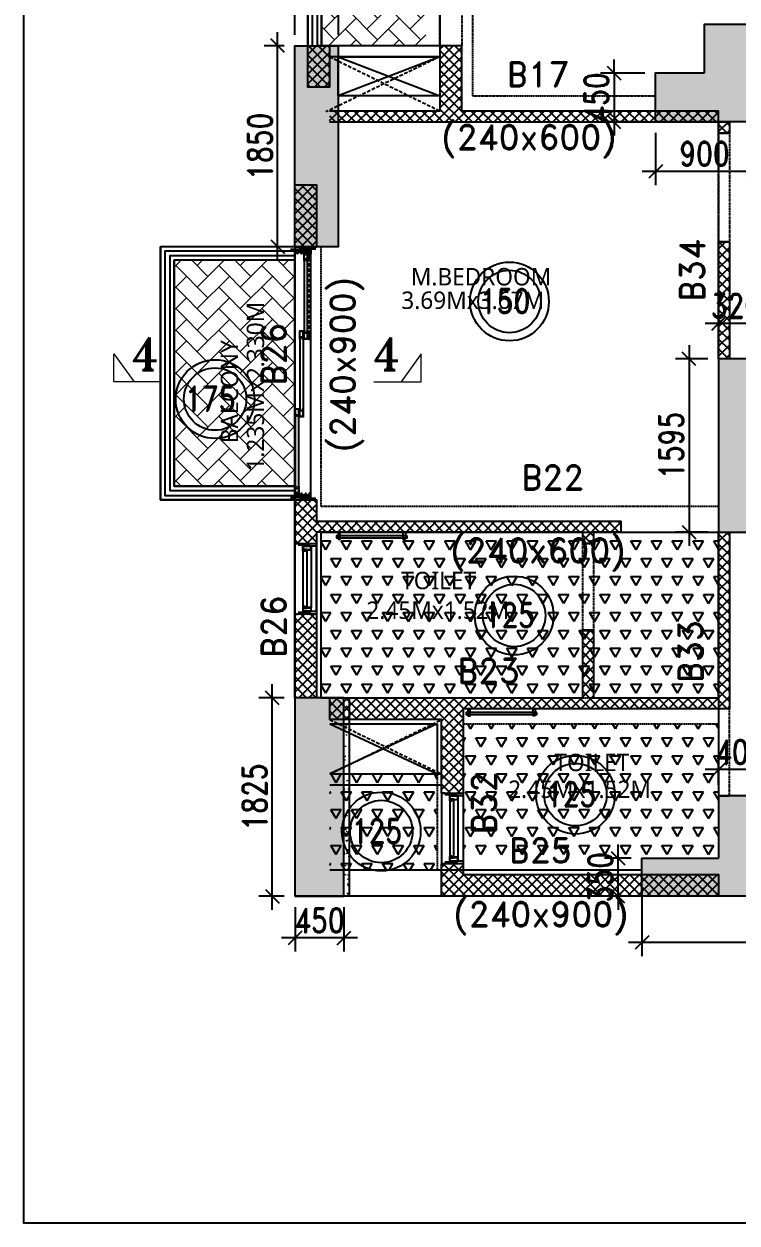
# Model space of a CAD drawing. Header units: millimetres. Extents: x 2061841 to 105821645, y -77612 to 48520811.
# Drawn here: x 105624232 to 105630797, y 48421234 to 48432268 of the extents above; entities that cross this region are included whole.
import ezdxf

# ---------------------------------------------------------------- set-up
doc = ezdxf.new("R2010")
doc.units = ezdxf.units.MM
doc.header["$LTSCALE"] = 10
doc.header["$MEASUREMENT"] = 0
doc.linetypes.add('$0$HIDDEN', pattern=[0.375, 0.25, -0.125])
doc.linetypes.add('HIDDEN2', pattern=[4.7625, 3.175, -1.5875])
for name, color, linetype in [('A-ANNO-LABL', 140, 'Continuous'), ('A-ELEV-HIDN', 54, 'HIDDEN2'), ('A-ELEV-LITE', 74, 'Continuous'), ('A-FLOR-HRAL', 200, 'Continuous'), ('A-GLAZ-FRAM', 74, 'Continuous'), ('A-WALL', 3, 'Continuous'), ('A-WALL-CILL', 140, 'Continuous'), ('A-WALL-FNSH', 8, 'Continuous'), ('A-WALL-PATT', 54, 'Continuous'), ('AP-SANR-FIXT', 74, 'Continuous'), ('AS-COLS', 2, 'Continuous'), ('S-BEAM', 4, 'Continuous'), ('S-BEAMNO.', 4, 'Continuous'), ('S-CUTOUT', 6, 'Continuous'), ('S-OPENING', 6, 'Continuous'), ('S-slab thk.', 2, 'Continuous'), ('S-Sunk', 8, 'Continuous'), ('xr_TDT02_Toilet_01_settingout$0$A-ELEV-FINE', 8, 'Continuous')]:
    doc.layers.add(name, color=color, linetype=linetype)
doc.layers.add('A-FIRE DOOR', color=1, linetype='Continuous', true_color=0xff0000)
for name, color, linetype, lineweight in [('S-Hatch Balcony', 8, 'Continuous', 5), ('S-STRCOL HATCH', 33, 'Continuous', 9), ('SEC-LINE', 1, 'Continuous', 15)]:
    doc.layers.add(name, color=color, linetype=linetype, lineweight=lineweight)
doc.styles.add('200', font='romand.shx', dxfattribs={"width": 0.8, "height": 225})
doc.styles.add('Lucida SU', font='l_10646.ttf')
doc.styles.add('RD', font='romand.shx', dxfattribs={"width": 0.9, "height": 225})
doc.styles.add('RT', font='romant.shx', dxfattribs={"height": 250})
doc.dimstyles.new('GR1', dxfattribs={"dimtxt": 225, "dimasz": 125, "dimexe": 125, "dimexo": 100, "dimgap": 50, "dimtad": 1, "dimdec": 0, "dimzin": 3, "dimdsep": 46, "dimtxsty": '200', "dimblk1": 'OBLIQUE', "dimblk2": 'OBLIQUE', "dimsah": 1, "dimcen": 0.0625, "dimdle": 125, "dimclrd": 3, "dimclre": 3, "dimclrt": 2, "dimadec": 0, "dimazin": 0, "dimtfac": 1, "dimtdec": 0, "dimtix": 1, "dimtmove": 0, "dimatfit": 3, "dimfxl": 1, "dimtolj": 1, "dimtzin": 0, "dimarcsym": 0})
pattern_1 = [(135, (101804621.886, 48122568.903), (-44.9012806, -44.9012806), []), (225, (101804621.886, 48122568.903), (44.9012806, -44.9012806), [])]
pattern_2 = [(60, (203071.95, 0), (-95.24999982, 164.97783931), [95.25, -95.25]), (120, (203071.95, 0), (-190.49999982, 1e-07), [95.25, -95.25]), (0, (203024.32, 82.49), (95.25, 164.9778392), [95.25, -95.25])]

# ---------------------------------------------------------------- blocks, each defined once
blk = doc.blocks.new('Alframe Door 3T+W')
for p, q in [((35, 146), (0, 146)), ((0, 146), (0, 0)), ((1, 2), (1, 144)), ((1, 144), (16, 144)), ((16, 144), (16, 2)), ((18, 129), (18, 144)), ((18, 144), (35, 144)), ((34, 129), (18, 129)), ((18, 90), (18, 119)), ((18, 119), (34, 119)), ((35, 144), (35, 146)), ((0, 0), (35, 0)), ((16, 2), (1, 2)), ((34, 90), (18, 90)), ((18, 51), (18, 80)), ((18, 80), (34, 80)), ((34, 51), (18, 51)), ((18, 17), (18, 41)), ((18, 41), (34, 41)), ((35, 17), (18, 17)), ((18, 2), (18, 11)), ((18, 11), (35, 11)), ((35, 2), (18, 2)), ((35, 0), (35, 2))]:
    blk.add_line(p, q)
for centre, start, end in [((23, 124), 336, 24), ((23, 85), 336, 24), ((23, 46), 336, 24), ((23, 14), 346.3245, 13.6755)]:
    blk.add_arc(centre, 12.3, start, end)
blk = doc.blocks.new('Alframe Win shutter wmesh')
for points in [[(7, -46), (7, 0), (4, 0), (4, -1), (6, -1), (6, -13), (-6, -13), (-6, -1), (-4, -1), (-4, 0), (-8, 0), (-8, -50), (-1, -50), (-1, -48), (-2, -48), (-2, -49), (-6, -49), (-6, -46)], [(6, -14), (-6, -14), (-6, -45), (6, -45)]]:
    blk.add_lwpolyline(points, close=True)
blk = doc.blocks.new('Al frame Door shutter 1')
blk.add_lwpolyline([(8, -60), (15, -60), (15, 15), (8, 15), (8, 13), (13, 13), (13, 0), (-14, 0), (-14, 13), (-8, 13), (-8, 15), (-15, 15), (-15, -60), (-8, -60), (-8, -58), (-14, -58), (-14, -45), (13, -45), (13, -58), (8, -58), (8, -60)])
blk.add_lwpolyline([(-14, -44), (13, -44), (13, -2), (-14, -2)], close=True)
blk = doc.blocks.new('Al frame Door shutter 2')
for p, q in [((-8, 75), (-15, 75)), ((-14, 60), (-14, 73)), ((-14, 73), (-8, 73)), ((14, 60), (-14, 60)), ((14, 58), (-14, 58)), ((-14, 58), (-14, 2)), ((-14, 2), (14, 2)), ((-8, 73), (-8, 75)), ((15, 75), (8, 75)), ((8, 75), (8, 73)), ((8, 73), (14, 73)), ((14, 73), (14, 60)), ((14, 2), (14, 58)), ((15, 34), (15, 75)), ((15, 34), (19, 34)), ((19, 33), (15, 33)), ((21, 37), (19, 34)), ((22, 36), (19, 33)), ((22, 36), (21, 37))]:
    blk.add_line(p, q)
blk.add_lwpolyline([(-15, 75), (-15, 0), (15, 0), (15, 33)])
blk = doc.blocks.new('*U693')
for p, q in [((50, 179), (2275, 179)), ((124, 173), (764, 173)), ((124, 143), (764, 143)), ((1480, 133), (839, 133)), ((50, 33), (2266, 33)), ((1480, 103), (839, 103)), ((2201, 94), (1555, 94)), ((2201, 64), (1555, 64))]:
    blk.add_line(p, q)
at = {"linetype": 'HIDDEN2'}
for p, q in [((1526, 55), (2230, 55)), ((2226, 40), (1530, 40))]:
    blk.add_line(p, q, dxfattribs=at)
at = {"color": 251}
for points in [[(25, 81), (0, 81), (25, 131), (0, 131), (25, 81), (25, 131)], [(2300, 81), (2325, 81), (2300, 131), (2325, 131), (2300, 81), (2300, 131)]]:
    blk.add_lwpolyline(points, dxfattribs=at)
at = {"layer": 'A-WALL-FNSH'}
for p, q in [((20, 131), (20, 220)), ((2305, 131), (2305, 220)), ((15, 81), (15, -15)), ((2310, 81), (2310, -15))]:
    blk.add_line(p, q, dxfattribs=at)
blk.add_blockref('Alframe Door 3T+W', (25, 33))
at = {"xscale": -1}
for name, p, rotation in [('Al frame Door shutter 1', (64, 158), 90), ('Al frame Door shutter 2', (839, 158), 90), ('Al frame Door shutter 2', (764, 118), 270), ('Al frame Door shutter 2', (1555, 118), 90), ('Al frame Door shutter 2', (1480, 79), 270), ('Al frame Door shutter 1', (2261, 79), 270), ('Alframe Win shutter wmesh', (2276, 47), 270)]:
    blk.add_blockref(name, p, dxfattribs=dict(at, rotation=rotation))
blk.add_blockref('Alframe Door 3T+W', (2300, 33), dxfattribs=at)
at = {"rotation": 90.00000000000001}
blk.add_blockref('Alframe Win shutter wmesh', (1480, 47), dxfattribs=at)
blk = doc.blocks.new('xr_TDT02_Toilet_01_settingout$0$i dont know')
at = {"layer": 'AP-SANR-FIXT', "ltscale": 0.2}
blk.add_lwpolyline([(19553, 3403), (20203, 3403), (20203, 3422), (19553, 3422)], close=True, dxfattribs=at)
at = {"layer": 'AP-SANR-FIXT', "ltscale": 0.2, "elevation": 0}
for points in [[(19568, 3434), (19588, 3434), (19588, 3368), (19568, 3368)], [(20188, 3434), (20168, 3434), (20168, 3368), (20188, 3368)]]:
    blk.add_lwpolyline(points, close=True, dxfattribs=at)
blk = doc.blocks.new('Win clip')
for points in [[(14, 1), (14, 9), (18, 9), (18, 8), (19, 8), (19, 9), (20, 9), (20, 10), (0, 10), (0, 0), (3, 0), (3, -1), (2, -1), (2, -2), (5, -2), (5, 0), (17, 0), (17, -1), (15, -1), (15, -2), (18, -2), (18, 1)], [(1, 9), (13, 9), (13, 1), (1, 1)]]:
    blk.add_lwpolyline(points, close=True)
at = {"layer": 'Defpoints'}
blk.add_line((28, 3), (22, 3), dxfattribs=at)
blk = doc.blocks.new('*U695')
at = {"color": 251}
for p, q in [((0, 88), (25, 88)), ((25, 88), (0, 38)), ((0, 88), (25, 38)), ((25, 38), (0, 38)), ((650, 88), (625, 88)), ((625, 88), (650, 38)), ((650, 88), (625, 38)), ((625, 38), (650, 38))]:
    blk.add_line(p, q, dxfattribs=at)
for p, q in [((60, 25), (590, 25)), ((70, 100), (590, 100)), ((70, 65), (590, 65))]:
    blk.add_line(p, q)
for points in [[(62, 70), (62, 67), (55, 67), (55, 85), (59, 85), (59, 84), (60, 84), (60, 88), (59, 88), (59, 87), (55, 87), (55, 99), (59, 99), (59, 97), (60, 97), (60, 100), (25, 100), (25, 25), (60, 25), (60, 65), (70, 65), (70, 70)], [(69, 69), (68, 69), (68, 70), (70, 70), (68, 70), (68, 69), (69, 69), (69, 67), (63, 67), (63, 69)], [(588, 70), (588, 67), (595, 67), (595, 85), (591, 85), (591, 84), (590, 84), (590, 88), (591, 88), (591, 87), (595, 87), (595, 99), (591, 99), (591, 97), (590, 97), (590, 100), (625, 100), (625, 25), (590, 25), (590, 65), (580, 65), (580, 70)], [(581, 69), (582, 69), (582, 70), (580, 70), (582, 70), (582, 69), (581, 69), (581, 67), (587, 67), (587, 69)]]:
    blk.add_lwpolyline(points)
for points in [[(59, 26), (26, 26), (26, 99), (54, 99), (54, 65), (59, 65)], [(65, 80), (65, 79), (63, 79), (65, 79), (65, 80), (62, 80)], [(585, 80), (585, 79), (587, 79), (585, 79), (585, 80), (588, 80)], [(591, 26), (624, 26), (624, 99), (596, 99), (596, 65), (591, 65)]]:
    blk.add_lwpolyline(points, close=True)
at = {"layer": 'A-WALL-CILL'}
blk.add_line((625, -25), (25, -25), dxfattribs=at)
blk.add_lwpolyline([(0, 145), (0, 175), (650, 175), (650, 145)], dxfattribs=at)
at = {"layer": 'A-WALL-FNSH'}
for p, q in [((15, 88), (15, 145)), ((635, 88), (635, 145)), ((25, -25), (25, 35)), ((625, -25), (625, 35))]:
    blk.add_line(p, q, dxfattribs=at)
at = {"rotation": 270}
blk.add_blockref('Win clip', (60, 100), dxfattribs=at)
at = {"xscale": -1, "rotation": 90}
blk.add_blockref('Win clip', (590, 100), dxfattribs=at)
blk = doc.blocks.new('*U700')
at = {"color": 251}
for p, q in [((0, 88), (25, 88)), ((25, 88), (0, 38)), ((0, 88), (25, 38)), ((25, 38), (0, 38)), ((650, 88), (625, 88)), ((625, 88), (650, 38)), ((650, 88), (625, 38)), ((625, 38), (650, 38))]:
    blk.add_line(p, q, dxfattribs=at)
for p, q in [((60, 25), (590, 25)), ((70, 100), (590, 100)), ((70, 65), (590, 65))]:
    blk.add_line(p, q)
for points in [[(62, 70), (62, 67), (55, 67), (55, 85), (59, 85), (59, 84), (60, 84), (60, 88), (59, 88), (59, 87), (55, 87), (55, 99), (59, 99), (59, 97), (60, 97), (60, 100), (25, 100), (25, 25), (60, 25), (60, 65), (70, 65), (70, 70)], [(69, 69), (68, 69), (68, 70), (70, 70), (68, 70), (68, 69), (69, 69), (69, 67), (63, 67), (63, 69)], [(588, 70), (588, 67), (595, 67), (595, 85), (591, 85), (591, 84), (590, 84), (590, 88), (591, 88), (591, 87), (595, 87), (595, 99), (591, 99), (591, 97), (590, 97), (590, 100), (625, 100), (625, 25), (590, 25), (590, 65), (580, 65), (580, 70)], [(581, 69), (582, 69), (582, 70), (580, 70), (582, 70), (582, 69), (581, 69), (581, 67), (587, 67), (587, 69)]]:
    blk.add_lwpolyline(points)
for points in [[(59, 26), (26, 26), (26, 99), (54, 99), (54, 65), (59, 65)], [(65, 80), (65, 79), (63, 79), (65, 79), (65, 80), (62, 80)], [(585, 80), (585, 79), (587, 79), (585, 79), (585, 80), (588, 80)], [(591, 26), (624, 26), (624, 99), (596, 99), (596, 65), (591, 65)]]:
    blk.add_lwpolyline(points, close=True)
at = {"layer": 'A-WALL-CILL'}
blk.add_line((625, -25), (25, -25), dxfattribs=at)
blk.add_lwpolyline([(0, 145), (0, 175), (650, 175), (650, 145)], dxfattribs=at)
at = {"layer": 'A-WALL-FNSH'}
for p, q in [((15, 88), (15, 145)), ((635, 88), (635, 145)), ((25, -25), (25, 35)), ((625, -25), (625, 35))]:
    blk.add_line(p, q, dxfattribs=at)
at = {"rotation": 270}
blk.add_blockref('Win clip', (60, 100), dxfattribs=at)
at = {"xscale": -1, "rotation": 90}
blk.add_blockref('Win clip', (590, 100), dxfattribs=at)
blk = doc.blocks.new('_Oblique')
at = {"color": 0, "linetype": 'ByBlock', "lineweight": -2}
blk.add_line((-0.5, -0.5), (0.5, 0.5), dxfattribs=at)
blk = doc.blocks.new('*D906')
at = {"layer": 'AS-COLS', "color": 3, "lineweight": -2, "transparency": 16777216}
for p, q in [((102863726, 48530182), (102863726, 48530572)), ((102864126, 48530182), (102864126, 48530572)), ((102863726, 48530447), (102863601, 48530447)), ((102864126, 48530447), (102863726, 48530447)), ((102864126, 48530447), (102864251, 48530447))]:
    blk.add_line(p, q, dxfattribs=at)
at = {"layer": 'Defpoints', "color": 0, "transparency": 16777216}
for p in [(102863726, 48530447), (102863726, 48530082), (102864126, 48530082)]:
    blk.add_point(p, dxfattribs=at)
at = {"layer": 'AS-COLS', "color": 3, "lineweight": -2, "transparency": 16777216, "xscale": 125, "yscale": 125, "zscale": 125}
blk.add_blockref('_Oblique', (102863726, 48530447), dxfattribs=at)
at = {"layer": 'AS-COLS', "color": 3, "lineweight": -2, "transparency": 16777216, "xscale": 125, "yscale": 125, "zscale": 125, "rotation": 180}
blk.add_blockref('_Oblique', (102864126, 48530447), dxfattribs=at)
at = {"layer": 'AS-COLS', "color": 2, "transparency": 16777216, "insert": (102863926, 48530609), "char_height": 225, "attachment_point": 5, "style": '200'}
blk.add_mtext('\\A1;400', dxfattribs=at)
blk = doc.blocks.new('*D919')
at = {"layer": 'AS-COLS', "color": 3, "lineweight": -2, "transparency": 16777216}
for p, q in [((102863727, 48522156), (102863727, 48521747)), ((102864177, 48522156), (102864177, 48521747)), ((102864302, 48521872), (102863602, 48521872))]:
    blk.add_line(p, q, dxfattribs=at)
at = {"layer": 'Defpoints', "color": 0, "transparency": 16777216}
for p in [(102863727, 48522256), (102864177, 48522256), (102863727, 48521872)]:
    blk.add_point(p, dxfattribs=at)
at = {"layer": 'AS-COLS', "color": 3, "lineweight": -2, "transparency": 16777216, "xscale": 125, "yscale": 125, "zscale": 125, "rotation": 180}
blk.add_blockref('_Oblique', (102863727, 48521872), dxfattribs=at)
at = {"layer": 'AS-COLS', "color": 3, "lineweight": -2, "transparency": 16777216, "xscale": 125, "yscale": 125, "zscale": 125}
blk.add_blockref('_Oblique', (102864177, 48521872), dxfattribs=at)
at = {"layer": 'AS-COLS', "color": 2, "transparency": 16777216, "insert": (102863952, 48522034), "char_height": 225, "attachment_point": 5, "style": '200'}
blk.add_mtext('\\A1;450', dxfattribs=at)
blk = doc.blocks.new('*D920')
at = {"layer": 'AS-COLS', "color": 3, "lineweight": -2, "transparency": 16777216}
for p, q in [((102863518, 48522131), (102863518, 48524206)), ((102863627, 48524081), (102863393, 48524081)), ((102863627, 48522256), (102863393, 48522256))]:
    blk.add_line(p, q, dxfattribs=at)
at = {"layer": 'Defpoints', "color": 0, "transparency": 16777216}
for p in [(102863518, 48524081), (102863727, 48524081), (102863727, 48522256)]:
    blk.add_point(p, dxfattribs=at)
at = {"layer": 'AS-COLS', "color": 3, "lineweight": -2, "transparency": 16777216, "xscale": 125, "yscale": 125, "zscale": 125}
for p, rotation in [((102863518, 48524081), 90), ((102863518, 48522256), 270)]:
    blk.add_blockref('_Oblique', p, dxfattribs=dict(at, rotation=rotation))
at = {"layer": 'AS-COLS', "color": 2, "transparency": 16777216, "insert": (102863356, 48523169), "char_height": 225, "attachment_point": 5, "rotation": 90, "style": '200'}
blk.add_mtext('\\A1;1825', dxfattribs=at)
blk = doc.blocks.new('*D921')
at = {"layer": 'AS-COLS', "color": 3, "lineweight": -2, "transparency": 16777216}
for p, q in [((102867355, 48527326), (102867355, 48525481)), ((102867527, 48527201), (102867230, 48527201)), ((102867527, 48525606), (102867230, 48525606))]:
    blk.add_line(p, q, dxfattribs=at)
at = {"layer": 'Defpoints', "color": 0, "transparency": 16777216}
for p in [(102867627, 48527201), (102867355, 48525606), (102867627, 48525606)]:
    blk.add_point(p, dxfattribs=at)
at = {"layer": 'AS-COLS', "color": 3, "lineweight": -2, "transparency": 16777216, "xscale": 125, "yscale": 125, "zscale": 125}
for p, rotation in [((102867355, 48527201), 90), ((102867355, 48525606), 270)]:
    blk.add_blockref('_Oblique', p, dxfattribs=dict(at, rotation=rotation))
at = {"layer": 'AS-COLS', "color": 2, "transparency": 16777216, "insert": (102867192, 48526404), "char_height": 225, "attachment_point": 5, "rotation": 90, "style": '200'}
blk.add_mtext('\\A1;1595', dxfattribs=at)
blk = doc.blocks.new('*D922')
at = {"layer": 'AS-COLS', "color": 3, "lineweight": -2, "transparency": 16777216}
for p, q in [((102867627, 48527301), (102867627, 48527651)), ((102867947, 48527301), (102867947, 48527651)), ((102867627, 48527526), (102867502, 48527526)), ((102867947, 48527526), (102867627, 48527526)), ((102867947, 48527526), (102868072, 48527526))]:
    blk.add_line(p, q, dxfattribs=at)
at = {"layer": 'Defpoints', "color": 0, "transparency": 16777216}
for p in [(102867627, 48527526), (102867627, 48527201), (102867947, 48527201)]:
    blk.add_point(p, dxfattribs=at)
at = {"layer": 'AS-COLS', "color": 3, "lineweight": -2, "transparency": 16777216, "xscale": 125, "yscale": 125, "zscale": 125}
blk.add_blockref('_Oblique', (102867627, 48527526), dxfattribs=at)
at = {"layer": 'AS-COLS', "color": 3, "lineweight": -2, "transparency": 16777216, "xscale": 125, "yscale": 125, "zscale": 125, "rotation": 180}
blk.add_blockref('_Oblique', (102867947, 48527526), dxfattribs=at)
at = {"layer": 'AS-COLS', "color": 2, "transparency": 16777216, "insert": (102867787, 48527688), "char_height": 225, "attachment_point": 5, "style": '200'}
blk.add_mtext('\\A1;320', dxfattribs=at)
blk = doc.blocks.new('*D924')
at = {"layer": 'AS-COLS', "color": 3, "lineweight": -2, "transparency": 16777216}
for p, q in [((102867497, 48530381), (102867497, 48530715)), ((102867947, 48530381), (102867947, 48530715)), ((102867497, 48530590), (102867372, 48530590)), ((102867497, 48530590), (102867947, 48530590)), ((102867947, 48530590), (102868072, 48530590))]:
    blk.add_line(p, q, dxfattribs=at)
at = {"layer": 'Defpoints', "color": 0, "transparency": 16777216}
for p in [(102867947, 48530590), (102867497, 48530281), (102867947, 48530281)]:
    blk.add_point(p, dxfattribs=at)
at = {"layer": 'AS-COLS', "color": 3, "lineweight": -2, "transparency": 16777216, "xscale": 125, "yscale": 125, "zscale": 125}
blk.add_blockref('_Oblique', (102867497, 48530590), dxfattribs=at)
at = {"layer": 'AS-COLS', "color": 3, "lineweight": -2, "transparency": 16777216, "xscale": 125, "yscale": 125, "zscale": 125, "rotation": 180}
blk.add_blockref('_Oblique', (102867947, 48530590), dxfattribs=at)
at = {"layer": 'AS-COLS', "color": 2, "transparency": 16777216, "insert": (102867722, 48530752), "char_height": 225, "attachment_point": 5, "style": '200'}
blk.add_mtext('\\A1;450', dxfattribs=at)
blk = doc.blocks.new('*D925')
at = {"layer": 'AS-COLS', "color": 3, "lineweight": -2, "transparency": 16777216}
for p, q in [((102866664, 48529831), (102866664, 48529956)), ((102866947, 48529831), (102866539, 48529831)), ((102866664, 48529831), (102866664, 48529381)), ((102866947, 48529381), (102866539, 48529381)), ((102866664, 48529381), (102866664, 48529256))]:
    blk.add_line(p, q, dxfattribs=at)
at = {"layer": 'Defpoints', "color": 0, "transparency": 16777216}
for p in [(102867047, 48529831), (102866664, 48529381), (102867047, 48529381)]:
    blk.add_point(p, dxfattribs=at)
at = {"layer": 'AS-COLS', "color": 3, "lineweight": -2, "transparency": 16777216, "xscale": 125, "yscale": 125, "zscale": 125}
for p, rotation in [((102866664, 48529831), 270), ((102866664, 48529381), 90)]:
    blk.add_blockref('_Oblique', p, dxfattribs=dict(at, rotation=rotation))
at = {"layer": 'AS-COLS', "color": 2, "transparency": 16777216, "insert": (102866502, 48529606), "char_height": 225, "attachment_point": 5, "rotation": 90, "style": '200'}
blk.add_mtext('\\A1;450', dxfattribs=at)
blk = doc.blocks.new('*D926')
at = {"layer": 'AS-COLS', "color": 3, "lineweight": -2, "transparency": 16777216}
for p, q in [((102867047, 48529281), (102867047, 48528800)), ((102867947, 48529281), (102867947, 48528800)), ((102868072, 48528925), (102866922, 48528925))]:
    blk.add_line(p, q, dxfattribs=at)
at = {"layer": 'Defpoints', "color": 0, "transparency": 16777216}
for p in [(102867047, 48529381), (102867947, 48529381), (102867047, 48528925)]:
    blk.add_point(p, dxfattribs=at)
at = {"layer": 'AS-COLS', "color": 3, "lineweight": -2, "transparency": 16777216, "xscale": 125, "yscale": 125, "zscale": 125, "rotation": 180}
blk.add_blockref('_Oblique', (102867047, 48528925), dxfattribs=at)
at = {"layer": 'AS-COLS', "color": 3, "lineweight": -2, "transparency": 16777216, "xscale": 125, "yscale": 125, "zscale": 125}
blk.add_blockref('_Oblique', (102867947, 48528925), dxfattribs=at)
at = {"layer": 'AS-COLS', "color": 2, "transparency": 16777216, "insert": (102867497, 48529088), "char_height": 225, "attachment_point": 5, "style": '200'}
blk.add_mtext('\\A1;900', dxfattribs=at)
blk = doc.blocks.new('*D927')
at = {"layer": 'AS-COLS', "color": 3, "lineweight": -2, "transparency": 16777216}
for p, q in [((102863567, 48528107), (102863567, 48530207)), ((102863626, 48530082), (102863442, 48530082)), ((102863626, 48528232), (102863442, 48528232))]:
    blk.add_line(p, q, dxfattribs=at)
at = {"layer": 'Defpoints', "color": 0, "transparency": 16777216}
for p in [(102863567, 48530082), (102863726, 48530082), (102863726, 48528232)]:
    blk.add_point(p, dxfattribs=at)
at = {"layer": 'AS-COLS', "color": 3, "lineweight": -2, "transparency": 16777216, "xscale": 125, "yscale": 125, "zscale": 125}
for p, rotation in [((102863567, 48530082), 90), ((102863567, 48528232), 270)]:
    blk.add_blockref('_Oblique', p, dxfattribs=dict(at, rotation=rotation))
at = {"layer": 'AS-COLS', "color": 2, "transparency": 16777216, "insert": (102863405, 48529157), "char_height": 225, "attachment_point": 5, "rotation": 90, "style": '200'}
blk.add_mtext('\\A1;1850', dxfattribs=at)
blk = doc.blocks.new('A$C21A8152F')
at = {"layer": 'SEC-LINE'}
for p, q in [((513, 311), (292, 3)), ((513, 3), (513, 311)), ((-7, 3), (513, 3))]:
    blk.add_line(p, q, dxfattribs=at)
blk = doc.blocks.new('*D985')
at = {"layer": 'AS-COLS', "color": 3, "lineweight": -2, "transparency": 16777216}
for p, q in [((102866921, 48522326), (102866921, 48521705)), ((102869497, 48522354), (102869497, 48521705)), ((102869622, 48521830), (102866796, 48521830))]:
    blk.add_line(p, q, dxfattribs=at)
at = {"layer": 'Defpoints', "color": 0, "transparency": 16777216}
for p in [(102866921, 48522426), (102869497, 48522454), (102866921, 48521830)]:
    blk.add_point(p, dxfattribs=at)
at = {"layer": 'AS-COLS', "color": 3, "lineweight": -2, "transparency": 16777216, "xscale": 125, "yscale": 125, "zscale": 125, "rotation": 180}
blk.add_blockref('_Oblique', (102866921, 48521830), dxfattribs=at)
at = {"layer": 'AS-COLS', "color": 3, "lineweight": -2, "transparency": 16777216, "xscale": 125, "yscale": 125, "zscale": 125}
blk.add_blockref('_Oblique', (102869497, 48521830), dxfattribs=at)
at = {"layer": 'AS-COLS', "color": 2, "transparency": 16777216, "insert": (102868209, 48521993), "char_height": 225, "attachment_point": 5, "style": '200'}
blk.add_mtext('\\A1;2575', dxfattribs=at)
blk = doc.blocks.new('*D987')
at = {"layer": 'AS-COLS', "color": 3, "lineweight": -2, "transparency": 16777216}
for p, q in [((102867627, 48523281), (102867627, 48523546)), ((102868027, 48523281), (102868027, 48523546)), ((102867627, 48523421), (102867502, 48523421)), ((102868027, 48523421), (102867627, 48523421)), ((102868027, 48523421), (102868152, 48523421))]:
    blk.add_line(p, q, dxfattribs=at)
at = {"layer": 'Defpoints', "color": 0, "transparency": 16777216}
for p in [(102867627, 48523421), (102867627, 48523181), (102868027, 48523181)]:
    blk.add_point(p, dxfattribs=at)
at = {"layer": 'AS-COLS', "color": 3, "lineweight": -2, "transparency": 16777216, "xscale": 125, "yscale": 125, "zscale": 125}
blk.add_blockref('_Oblique', (102867627, 48523421), dxfattribs=at)
at = {"layer": 'AS-COLS', "color": 3, "lineweight": -2, "transparency": 16777216, "xscale": 125, "yscale": 125, "zscale": 125, "rotation": 180}
blk.add_blockref('_Oblique', (102868027, 48523421), dxfattribs=at)
at = {"layer": 'AS-COLS', "color": 2, "transparency": 16777216, "insert": (102867827, 48523583), "char_height": 225, "attachment_point": 5, "style": '200'}
blk.add_mtext('\\A1;400', dxfattribs=at)
blk = doc.blocks.new('*D988')
at = {"layer": 'AS-COLS', "color": 3, "lineweight": -2, "transparency": 16777216}
for p, q in [((102866701, 48522606), (102866701, 48522731)), ((102866821, 48522606), (102866576, 48522606)), ((102866701, 48522256), (102866701, 48522606)), ((102866821, 48522256), (102866576, 48522256)), ((102866701, 48522256), (102866701, 48522131))]:
    blk.add_line(p, q, dxfattribs=at)
at = {"layer": 'Defpoints', "color": 0, "transparency": 16777216}
for p in [(102866701, 48522606), (102866921, 48522606), (102866921, 48522256)]:
    blk.add_point(p, dxfattribs=at)
at = {"layer": 'AS-COLS', "color": 3, "lineweight": -2, "transparency": 16777216, "xscale": 125, "yscale": 125, "zscale": 125}
for p, rotation in [((102866701, 48522606), 270), ((102866701, 48522256), 90)]:
    blk.add_blockref('_Oblique', p, dxfattribs=dict(at, rotation=rotation))
at = {"layer": 'AS-COLS', "color": 2, "transparency": 16777216, "insert": (102866538, 48522431), "char_height": 225, "attachment_point": 5, "rotation": 90, "style": '200'}
blk.add_mtext('\\A1;350', dxfattribs=at)
blk = doc.blocks.new('TOWER-A TYPICAL FLOOR FRAMING PLAN N')
at = {"layer": 'A-WALL-PATT'}
h = blk.add_hatch(dxfattribs=at)
h.set_pattern_fill('ANSI37', color=8, scale=20, angle=90)
h.set_pattern_definition(pattern_1)
h.paths.add_polyline_path([(102863845.6, 48530081.3), (102864045.6, 48530081.3), (102864045.6, 48529701.4), (102863845.6, 48529701.4), (102863845.6, 48530081.3)])
h = blk.add_hatch(dxfattribs=at)
h.set_pattern_fill('ANSI37', color=8, scale=20, angle=90)
h.set_pattern_definition(pattern_1)
edge = h.paths.add_edge_path()
edge.add_line((102864045.6, 48529381.3), (102867626.6, 48529381.3))
edge.add_line((102867626.6, 48529381.3), (102867626.6, 48529481.3))
edge.add_line((102867626.6, 48529481.3), (102865261.6, 48529481.3))
edge.add_line((102865261.6, 48529481.3), (102865261.6, 48530081.3))
edge.add_line((102865261.6, 48530081.3), (102865061.6, 48530081.3))
edge.add_line((102865061.6, 48530081.3), (102865061.6, 48529481.3))
edge.add_line((102865061.6, 48529481.3), (102864045.6, 48529481.3))
h = blk.add_hatch(dxfattribs=at)
h.set_pattern_fill('ANSI37', color=8, scale=20, angle=90)
h.set_pattern_definition(pattern_1)
edge = h.paths.add_edge_path()
edge.add_line((102867726.6, 48529381.3), (102867726.6, 48529277.6))
edge.add_line((102867726.6, 48529277.6), (102867626.6, 48529277.6))
edge.add_line((102867626.6, 48529277.6), (102867626.6, 48529381.9))
edge.add_line((102867626.6, 48529381.9), (102867726.6, 48529381.9))
h = blk.add_hatch(dxfattribs=at)
h.set_pattern_fill('ANSI37', color=8, scale=20, angle=90)
h.set_pattern_definition(pattern_1)
h.paths.add_polyline_path([(102863725.6, 48528228), (102863725.6, 48528801.4), (102863925.6, 48528801.4), (102863925.6, 48528228)])
h = blk.add_hatch(dxfattribs=at)
h.set_pattern_fill('ANSI37', color=8, scale=20, angle=90)
h.set_pattern_definition(pattern_1)
h.paths.add_polyline_path([(102867726.6, 48528277.6), (102867726.6, 48527201.3), (102867626.6, 48527201.3), (102867626.6, 48528277.6), (102867726.6, 48528277.6)])
h = blk.add_hatch(dxfattribs=at)
h.set_pattern_fill('ANSI37', color=8, scale=20, angle=90)
h.set_pattern_definition(pattern_1)
h.paths.add_polyline_path([(102863925.6, 48524852), (102863725.6, 48524852), (102863725.6, 48524081.3), (102863925.6, 48524081.3)])
h.paths.add_polyline_path([(102863725.6, 48525502), (102863925.6, 48525502), (102863925.6, 48525606.3), (102866376.6, 48525606.3), (102866376.6, 48525503), (102866476.6, 48525503), (102866476.6, 48525606.3), (102866726.6, 48525606.3), (102866726.6, 48525706.3), (102863925.6, 48525706.3), (102863925.6, 48525903), (102863725.6, 48525903)])
h = blk.add_hatch(dxfattribs=at)
h.set_pattern_fill('ANSI37', color=8, scale=20, angle=90)
h.set_pattern_definition(pattern_1)
h.paths.add_polyline_path([(102865076.6, 48523204.1), (102865276.6, 48523204.1), (102865276.6, 48523981.3), (102867726.6, 48523981.3), (102867726.6, 48525606.9), (102867626.6, 48525606.9), (102867626.6, 48524081.3), (102866476.6, 48524081.3), (102866476.6, 48524703), (102866376.6, 48524703), (102866376.6, 48524081.3), (102864046.7, 48524081.3), (102864046.7, 48523881.3), (102865076.6, 48523881.3)])
h.paths.add_polyline_path([(102865276.6, 48522554.1), (102865076.6, 48522554.1), (102865076.6, 48522256.3), (102867626.6, 48522256.3), (102867626.6, 48522456.3), (102865276.6, 48522456.3)])
at = {"layer": 'S-Hatch Balcony'}
h = blk.add_hatch(dxfattribs=at)
h.set_pattern_fill('AR-HBONE', color=256, scale=35, style=0)
h.set_pattern_definition([(45, (102319769.87, 48829388.43), (2e-14, 197.9899), [420, -140]), (135, (102319868.86, 48829487.42), (2e-14, 197.9899), [420, -140])])
edge = h.paths.add_edge_path()
edge.add_line((102865061.9, 48535766.3), (102863970.9, 48535766.3))
edge.add_line((102863970.9, 48535766.3), (102863970.6, 48530081.3))
edge.add_line((102863970.6, 48530081.3), (102864006.3, 48530081.3))
edge.add_line((102864006.3, 48530081.3), (102864006.3, 48530081.3))
edge.add_line((102864006.3, 48530081.3), (102864931.3, 48530081.3))
edge.add_line((102864931.3, 48530081.3), (102864931.3, 48532230.1))
edge.add_line((102864931.3, 48532230.1), (102865061.6, 48532230.1))
edge.add_line((102865061.6, 48532230.1), (102865066.3, 48535766.3))
h = blk.add_hatch(dxfattribs=at)
h.set_pattern_fill('AR-HBONE', color=256, scale=35, style=0)
h.set_pattern_definition([(45, (102319791.55, 48829587.81), (2e-14, 197.9899), [420, -140]), (135, (102319890.55, 48829686.8), (2e-14, 197.9899), [420, -140])])
h.paths.add_polyline_path([(102863728, 48528108), (102862622.6, 48528108), (102862622.6, 48526028), (102863728, 48526028)])
at = {"layer": 'S-STRCOL HATCH'}
h = blk.add_hatch(color=256, dxfattribs=at)
h.dxf.hatch_style = 1
h.paths.add_polyline_path([(102867496.6, 48529831.3), (102867496.6, 48530281.3), (102867946.6, 48530281.3), (102867946.6, 48529381.3), (102867046.6, 48529381.3), (102867046.6, 48529831.3), (102867496.6, 48529831.3)])
h = blk.add_hatch(color=256, dxfattribs=at)
h.dxf.hatch_style = 1
h.paths.add_polyline_path([(102863725.8, 48528232.4), (102863725.6, 48530082), (102864125.6, 48530082), (102864125.8, 48528232.4), (102863725.8, 48528232.4)])
h = blk.add_hatch(color=256, dxfattribs=at)
h.dxf.hatch_style = 1
h.paths.add_polyline_path([(102867626.6, 48525607), (102867946.6, 48525607), (102867946.6, 48527201.3), (102867626.6, 48527201.3)])
h = blk.add_hatch(color=256, dxfattribs=at)
h.dxf.hatch_style = 1
h.paths.add_polyline_path([(102863726.7, 48522257), (102864176.7, 48522256.3), (102864176.7, 48524081.3), (102863726.7, 48524082)])
h = blk.add_hatch(dxfattribs=at)
h.set_pattern_fill('AR-CONC', color=3)
h.set_pattern_definition([(50, (203201.95, 0), (182.184669, -15.93908554), [19.05, -209.55]), (355, (203201.95, 0), (-35.24342142, 191.05684524), [15.24, -167.64058417]), (100.4514447, (203217.13, -1.33), (146.9412471, 175.1177519), [16.1900088, -178.0902446]), (46.1842, (203201.95, 50.8), (271.0790409, -42.04232793), [28.575, -314.325]), (96.6355576, (203224.54, 47.3), (237.40413405, 247.4261246), [24.28502314, -267.13560816]), (351.18415117, (203201.95, 50.8), (237.40413406, 247.4261246), [22.8599671, -251.4597319]), (21, (203227.35, 38.1), (151.61439127, -102.26519819), [19.05, -209.55]), (326, (203227.35, 38.1), (61.80202835, 184.18796612), [15.24, -167.64]), (71.451445, (203239.98, 29.58), (213.41641928, 81.92276889), [16.1900088, -178.0899376]), (37.5, (203201.95, 0), (3.08860325, 84.555038873), [0, -165.608, 0, -170.18, 0, -168.275]), (7.5, (203201.95, 0), (66.81966251, 100.18057482), [0, -97.028, 0, -161.798, 0, -64.135]), (327.5, (203145.306, 0), (135.590595167, -5.728743993), [0, -63.5, 0, -198.12, 0, -262.89]), (317.5, (203119.91, 0), (148.12918139, 25.42649103), [0, -82.55, 0, -131.572, 0, -186.69])])
h.paths.add_polyline_path([(102864226.7, 48522256.3), (102864226.7, 48524081.3), (102864176.7, 48524081.3), (102864176.7, 48522256.3), (102864226.7, 48522256.3)])
h = blk.add_hatch(color=256, dxfattribs=at)
h.dxf.hatch_style = 1
h.paths.add_polyline_path([(102867626.6, 48522606.3), (102868026.6, 48522606.3), (102868026.6, 48523182), (102867626.6, 48523182)])
h = blk.add_hatch(color=256, dxfattribs=at)
h.dxf.hatch_style = 1
h.paths.add_polyline_path([(102866920.2, 48522606.3), (102866920.2, 48522256.3), (102869496.6, 48522256.3), (102869496.6, 48522606.3), (102866920.2, 48522606.3)])
at = {"layer": 'S-Sunk'}
h = blk.add_hatch(dxfattribs=at)
h.set_pattern_fill('TRIANG', color=8, scale=20, style=0)
h.set_pattern_definition(pattern_2)
h.paths.add_polyline_path([(102863965.6, 48525606.3), (102867626.6, 48525606.3), (102867626.6, 48524081.2), (102863965.6, 48524081.2)])
h = blk.add_hatch(dxfattribs=at)
h.set_pattern_fill('TRIANG', color=8, scale=20, style=0)
h.set_pattern_definition(pattern_2)
h.paths.add_polyline_path([(102865276.6, 48523841.2), (102867629.1, 48523841.2), (102867629.1, 48522608), (102865276.6, 48522608)])
h = blk.add_hatch(dxfattribs=at)
h.set_pattern_fill('TRIANG', color=8, scale=20, style=0)
h.set_pattern_definition(pattern_2)
h.paths.add_polyline_path([(102864046.7, 48523381.3), (102865036.6, 48523381.3), (102865036.6, 48522496.3), (102864046.7, 48522496.3)])
at = {"layer": 'A-ELEV-HIDN'}
for p, q in [((102864046.7, 48523881.3, 0), (102865076.6, 48523381.3, 0)), ((102864046.7, 48523381.3, 0), (102865076.6, 48523881.3, 0))]:
    blk.add_line(p, q, dxfattribs=at)
at = {"layer": 'A-ELEV-HIDN', "ltscale": 0.3, "elevation": 0}
for points in [[(102865061.6, 48531401.3), (102865261.6, 48531401.3), (102865261.6, 48530081.3), (102865061.6, 48530081.3)], [(102867626.6, 48529277.6), (102867726.6, 48529277.6), (102867726.6, 48528277.6), (102867626.6, 48528277.6)], [(102866376.6, 48525503), (102866476.6, 48525503), (102866476.6, 48524703), (102866376.6, 48524703)], [(102867726.6, 48523981.3), (102867626.6, 48523981.3), (102867626.6, 48523181.3), (102867726.6, 48523181.3)]]:
    blk.add_lwpolyline(points, close=True, dxfattribs=at)
at = {"layer": 'A-ELEV-HIDN', "elevation": 0}
for points in [[(102865061.6, 48529981.3), (102864011, 48529472.7)], [(102864045.6, 48529981.3), (102865061.6, 48529481.3)]]:
    blk.add_lwpolyline(points, dxfattribs=at)
at = {"layer": 'A-ELEV-LITE'}
for p, q in [((102865061.6, 48530081.3, 0), (102863936.6, 48530081.3, 0)), ((102865061.6, 48529981.3, 0), (102864045.6, 48529981.3, 0)), ((102864046.7, 48523381.3, 0), (102865076.6, 48523381.3, 0)), ((102864046.7, 48523281.3, 0), (102865076.6, 48523281.3, 0))]:
    blk.add_line(p, q, dxfattribs=at)
at = {"layer": 'A-FIRE DOOR'}
blk.add_lwpolyline([(102861231.6, 48553234.4), (102910307.4, 48553234.4), (102910307.4, 48519249.1), (102861231.6, 48519249.1)], close=True, dxfattribs=at)
at = {"layer": 'A-FLOR-HRAL', "color": 252, "elevation": 0}
for points in [[(102865062.3, 48535891.3), (102863845.6, 48535891.3), (102863845.6, 48530081.3)], [(102865062.3, 48535851.3), (102863885.6, 48535851.3), (102863885.6, 48530081.3)], [(102865062.3, 48535806.3), (102863930.6, 48535806.3), (102863930.6, 48530081.3)], [(102865062.3, 48535766.3), (102863970.6, 48535766.3), (102863970.6, 48530081.3)], [(102863725.6, 48528233), (102862489.7, 48528233), (102862489.7, 48525903), (102863724.6, 48525903)], [(102863725.6, 48528193), (102862529.7, 48528193), (102862529.7, 48525943), (102863724.6, 48525943)], [(102863725.6, 48528148), (102862574.7, 48528148), (102862574.7, 48525988), (102863724.6, 48525988)], [(102863725.6, 48528108), (102862614.7, 48528108), (102862614.7, 48526028), (102863724.6, 48526028)]]:
    blk.add_lwpolyline(points, dxfattribs=at)
at = {"layer": 'A-WALL', "color": 8}
for p, q in [((102863725.6, 48525502), (102863925.6, 48525502)), ((102863925.6, 48524852), (102863725.6, 48524852)), ((102865076.6, 48523204.1), (102865276.6, 48523204.1)), ((102865276.6, 48523204.1), (102865276.6, 48522554.1)), ((102867726.6, 48523181.3, 0), (102867626.6, 48523181.3, 0)), ((102865276.6, 48522554.1), (102865076.6, 48522554.1))]:
    blk.add_line(p, q, dxfattribs=at)
at = {"layer": 'A-WALL', "color": 8, "elevation": 0}
for points in [[(102863845.6, 48530081.3), (102864045.6, 48530081.3), (102864045.6, 48529701.4), (102863845.6, 48529701.4)], [(102867726.6, 48528277.6), (102867726.6, 48527201.3), (102867626.6, 48527201.3), (102867626.6, 48528277.6)], [(102863725.6, 48525903), (102863925.6, 48525903), (102863925.6, 48525706.3), (102866726.6, 48525706.3), (102866726.6, 48525606.3), (102866476.6, 48525606.3), (102866476.6, 48525503), (102866376.6, 48525503), (102866376.6, 48525606.3), (102863925.6, 48525606.3), (102863925.6, 48524081.3), (102863725.6, 48524081.3)]]:
    blk.add_lwpolyline(points, close=True, dxfattribs=at)
for points in [[(102864045.6, 48529381.3), (102867626.6, 48529381.3), (102867626.6, 48529481.3), (102865261.6, 48529481.3), (102865261.6, 48530081.3), (102865061.6, 48530081.3), (102865061.6, 48529481.3), (102864045.6, 48529481.3)], [(102867726.6, 48529381.3), (102867726.6, 48529277.6), (102867626.6, 48529277.6), (102867626.6, 48529381.9), (102867726.6, 48529381.9)], [(102863725.6, 48528228), (102863725.6, 48528801.4), (102863925.6, 48528801.4), (102863925.6, 48528228), (102863725.6, 48528228)], [(102865076.6, 48523204.1), (102865076.6, 48523881.3), (102864046.7, 48523881.3), (102864046.7, 48524081.3), (102866376.6, 48524081.3), (102866376.6, 48524703), (102866476.6, 48524703), (102866476.6, 48524081.3), (102867626.6, 48524081.3), (102867626.6, 48525606.9), (102867726.6, 48525606.9), (102867726.6, 48523981.3), (102865276.6, 48523981.3), (102865276.6, 48523204.1)], [(102865276.6, 48522554.1), (102865276.6, 48522456.3), (102867626.6, 48522456.3), (102867626.6, 48522256.3), (102865076.6, 48522256.3), (102865076.6, 48522554.1)]]:
    blk.add_lwpolyline(points, dxfattribs=at)
at = {"layer": 'AS-COLS', "color": 1}
blk.add_lwpolyline([(102867496.6, 48529831.3), (102867496.6, 48530281.3), (102867946.6, 48530281.3), (102867946.6, 48529381.3), (102867046.6, 48529381.3), (102867046.6, 48529831.3)], close=True, dxfattribs=at)
at = {"layer": 'AS-COLS', "color": 1, "elevation": 0}
for points in [[(102863725.8, 48528232.4), (102863725.6, 48530082), (102864125.6, 48530082), (102864125.8, 48528232.4)], [(102867626.6, 48525606.3), (102867946.6, 48525606.3), (102867946.6, 48527201.3), (102867626.6, 48527201.3)], [(102863726.7, 48522256.3), (102864176.7, 48522256.3), (102864176.7, 48524081.3), (102863726.7, 48524081.3)], [(102864226.7, 48522256.3), (102864176.7, 48522256.3), (102864176.7, 48524081.3), (102864226.7, 48524081.3)]]:
    blk.add_lwpolyline(points, close=True, dxfattribs=at)
at = {"layer": 'AS-COLS', "color": 1}
blk.add_lwpolyline([(102868026.6, 48522606.1), (102868026.6, 48523181.3), (102867626.6, 48523181.3), (102867626.6, 48522606.1)], dxfattribs=at)
at = {"layer": 'AS-COLS', "color": 1, "elevation": 0}
blk.add_lwpolyline([(102868026.6, 48522606.1), (102869496.6, 48522606.1), (102869496.6, 48522256.1), (102866921.2, 48522256.1), (102866921.2, 48522606.1), (102867626.6, 48522606.1)], dxfattribs=at)
at = {"layer": 'S-BEAM'}
for p, q in [((102863845.6, 48530081.3, 0), (102863845.6, 48535891.3, 0)), ((102863970.6, 48530081.3, 0), (102863970.6, 48535766.3, 0)), ((102865061.6, 48535571.3), (102865061.6, 48529981.3)), ((102863725.6, 48528233, 0), (102862489.7, 48528233, 0)), ((102862489.7, 48525903, 0), (102862489.7, 48528233, 0)), ((102863725.6, 48528233, 0), (102863725.6, 48524081.3, 0)), ((102863725.6, 48528108, 0), (102862614.7, 48528108, 0)), ((102862614.7, 48526028, 0), (102862614.7, 48528108, 0)), ((102863725.6, 48526028, 0), (102862614.7, 48526028, 0)), ((102863725.6, 48525903, 0), (102862489.7, 48525903, 0)), ((102863965.6, 48525606.3, 0), (102867626.6, 48525606.3, 0)), ((102863965.6, 48525606.3, 0), (102863965.6, 48524081.3, 0)), ((102867626.6, 48525606.9, 0), (102867626.6, 48524081.2, 0)), ((102867626.6, 48524081.2, 0), (102867626.6, 48523181.3, 0)), ((102864046.7, 48523841.2, 0), (102865036.6, 48523841.2, 0)), ((102865036.6, 48523841.2, 0), (102865036.6, 48523381.3, 0)), ((102864046.7, 48523381.3, 0), (102865036.6, 48523381.3, 0)), ((102865036.6, 48522496.3, 0), (102864046.7, 48522496.3, 0)), ((102866920, 48522496.3, 0), (102865036.6, 48522496.3, 0)), ((102866915.6, 48522256.3, 0), (102863726.7, 48522256.3, 0))]:
    blk.add_line(p, q, dxfattribs=at)
at = {"layer": 'S-BEAM', "linetype": '$0$HIDDEN'}
for p, q in [((102865361.6, 48535571.3), (102865361.6, 48529621.3)), ((102865361.6, 48529621.3), (102867046.6, 48529621.3)), ((102864125.7, 48529381.3), (102867046.6, 48529381.3)), ((102867626.6, 48529380.9, 0), (102867626.6, 48527201.3, 0)), ((102863965.6, 48528232.4, 0), (102863965.6, 48525846.3, 0)), ((102863965.6, 48525846.3, 0), (102867626.6, 48525846.3, 0)), ((102863964.9, 48524081.3, 0), (102867626.6, 48524081.2, 0)), ((102865276.6, 48523841.2, 0), (102867626.6, 48523841.2, 0)), ((102865276.6, 48523841.2, 0), (102865276.6, 48522496.3, 0)), ((102865036.6, 48523381.3, 0), (102865036.6, 48522496.3, 0))]:
    blk.add_line(p, q, dxfattribs=at)
at = {"layer": 'S-BEAM', "elevation": 0}
blk.add_lwpolyline([(102864125.6, 48529981.3), (102865061.6, 48529981.3), (102865061.6, 48529621.3), (102864125.6, 48529621.3)], close=True, dxfattribs=at)
at = {"layer": 'S-CUTOUT'}
for p, q in [((102864125.6, 48529981.3, 0), (102865061.6, 48529621.3, 0)), ((102865061.6, 48529981.3), (102864125.6, 48529621.3, 0)), ((102864046.7, 48523841.2, 0), (102865036.6, 48523381.3, 0)), ((102865036.6, 48523841.2, 0), (102864046.7, 48523381.3, 0))]:
    blk.add_line(p, q, dxfattribs=at)
at = {"layer": 'S-slab thk.'}
for centre, radius in [((102865701.5, 48527728.9, 0), 362.3), ((102865701.5, 48527728.9, 0), 287.3), ((102862991.4, 48526830.5, 0), 362.3), ((102862991.4, 48526830.5, 0), 287.3), ((102865744.6, 48524839.2, 0), 362.3), ((102865744.6, 48524839.2, 0), 287.3), ((102866309, 48523190.2, 0), 362.3), ((102866309, 48523190.2, 0), 287.3), ((102864521.6, 48522851.4, 0), 362.3), ((102864521.6, 48522851.4, 0), 287.3)]:
    blk.add_circle(centre, radius, dxfattribs=at)
at = {"layer": 'A-GLAZ-FRAM', "color": 252, "rotation": 90}
blk.add_blockref('*U693', (102863904.4, 48525903, 0), dxfattribs=at)
at = {"layer": 'A-GLAZ-FRAM', "color": 252, "xscale": -1, "rotation": 89.99681499126461}
for name, p in [('*U695', (102863899.7, 48525502, 0)), ('*U700', (102865251.8, 48523204.1, 0))]:
    blk.add_blockref(name, p, dxfattribs=at)
at = {"layer": 'SEC-LINE', "yscale": 0.8399999998509884}
for p, xscale, zscale in [((102862491.1, 48526985.4, 0), -0.8399999998509884, 0.84), ((102864457.7, 48526985.4, 0), 0.8399999998509884, 0.8399999998509884)]:
    blk.add_blockref('A$C21A8152F', p, dxfattribs=dict(at, xscale=xscale, zscale=zscale))
at = {"layer": 'xr_TDT02_Toilet_01_settingout$0$A-ELEV-FINE', "linetype": 'Continuous', "rotation": 180}
for p in [(102884312, 48528974.7, 0), (102885506.9, 48527349.7, 0)]:
    blk.add_blockref('xr_TDT02_Toilet_01_settingout$0$i dont know', p, dxfattribs=at)
at = {"layer": 'A-ANNO-LABL', "color": 252, "style": 'Lucida SU'}
for s, p in [('M.BEDROOM', (102864793.4, 48527876.5, 207.4)), ('3.69Mx3.67M', (102864705.3, 48527660.3, 207.4)), ('TOILET', (102864704.4, 48525081.1, 0)), ('2.45Mx1.52M', (102864383.7, 48524808.1, 207.4)), ('TOILET', (102866115.4, 48523407, 207.4)), ('2.45Mx1.52M', (102865689.2, 48523160.5, 207.4))]:
    blk.add_text(s, height=160, dxfattribs=at).set_placement(p)
for s, p in [('1.235Mx2.330M', (102863442.5, 48526172.2, 207.4)), ('BALCONY', (102863203.4, 48526424.1, 207.4))]:
    blk.add_text(s, height=160, rotation=90, dxfattribs=at).set_placement(p)
at = {"layer": 'S-BEAMNO.', "color": 4, "style": 'RD'}
for s, rotation, p in [('B17', 0.00028, (102865677, 48529706.2)), ('B34', 90.00028, (102867495.6, 48527725.5, 0)), ('B26', 90.00028, (102863643.6, 48526954.2, 0)), ('B22', 0.00028, (102865810.7, 48525996.8, 0)), ('B26', 90.00028, (102863643.6, 48524447.5, 0)), ('B33', 90.00028, (102867481.4, 48524218.2, 0)), ('B23', 0.00028, (102865220.5, 48524217.4, 0)), ('B32', 90.00028, (102865579.7, 48522823.5, 0)), ('B25', 0.00028, (102865695.7, 48522566, 0))]:
    blk.add_text(s, height=225, rotation=rotation, dxfattribs=at).set_placement(p)
at = {"layer": 'S-BEAMNO.', "color": 2, "style": 'RD'}
for s, rotation, p in [('(240x600)', 0.00028, (102865080.6, 48529128.3, 0)), ('(240x900)', 90.00028, (102864278.2, 48526347.3, 0)), ('(240x600)', 0.00028, (102865164.2, 48525325.5, 0)), ('(240x900)', 0.00028, (102865190.4, 48521978.4, 0))]:
    blk.add_text(s, height=225, rotation=rotation, dxfattribs=at).set_placement(p)
at = {"layer": 'S-slab thk.', "style": 'RD', "width": 0.8}
for s, p in [('150', (102865430.1, 48527620.1, 0)), ('175', (102862716.8, 48526721.7, 0)), ('125', (102865473.2, 48524730.4, 0)), ('125', (102866037.6, 48523081.4, 0)), ('125', (102864250.2, 48522742.6, 0))]:
    blk.add_text(s, height=225, rotation=0.00028, dxfattribs=at).set_placement(p)
at = {"layer": 'SEC-LINE', "style": 'RT'}
for p in [(102862219.5, 48527096.7, 0), (102864443.5, 48527096.7, 0)]:
    blk.add_text('4', height=300, dxfattribs=at).set_placement(p)
at = {"layer": 'AS-COLS', "color": 6}
for base, p1, p2, picture, middle in [((102867946.6, 48530589.8), (102867496.6, 48530281.3), (102867946.6, 48530281.3), '*D924', (102867721.6, 48530752.3)), ((102863725.6, 48530446.9), (102864125.6, 48530082), (102863725.6, 48530082), '*D906', (102863925.6, 48530609.4)), ((102867046.6, 48528925.3), (102867946.6, 48529381.3), (102867046.6, 48529381.3), '*D926', (102867496.6, 48529087.8)), ((102867626.6, 48527525.9, 0), (102867946.6, 48527201.3, 0), (102867626.6, 48527201.3, 0), '*D922', (102867786.6, 48527688.4, 0))]:
    dim = blk.add_linear_dim(base=base, p1=p1, p2=p2, dimstyle='GR1', dxfattribs=at)
    dim.commit()
    dim.dimension.update_dxf_attribs({"geometry": picture, "text_midpoint": middle})
for base, p1, p2, angle, picture, middle in [((102863567, 48530082, 0), (102863725.8, 48528232.4, 0), (102863725.6, 48530082, 0), 90, '*D927', (102863404.5, 48529157.2, 0)), ((102866664.4, 48529381.3), (102867046.6, 48529831.3), (102867046.6, 48529381.3), 90, '*D925', (102866501.9, 48529606.3)), ((102867354.6, 48525606.3, 0), (102867626.6, 48527201.3, 0), (102867626.6, 48525606.3, 0), 90, '*D921', (102867192.1, 48526403.8, 0)), ((102863518.5, 48524081.3, 0), (102863726.7, 48522256.3, 0), (102863726.7, 48524081.3, 0), 90, '*D920', (102863356, 48523168.8, 0)), ((102867626.6, 48523420.5), (102868026.6, 48523181.3), (102867626.6, 48523181.3), 180, '*D987', (102867826.6, 48523583)), ((102866700.5, 48522606.1, 0), (102866921.2, 48522256.1, 0), (102866921.2, 48522606.1, 0), 90, '*D988', (102866538, 48522431.1, 0)), ((102866921.2, 48521830.2), (102869496.6, 48522454.5), (102866921.2, 48522426.4), 180, '*D985', (102868208.9, 48521992.7))]:
    dim = blk.add_linear_dim(base=base, p1=p1, p2=p2, angle=angle, dimstyle='GR1', dxfattribs=at)
    dim.commit()
    dim.dimension.update_dxf_attribs({"geometry": picture, "text_midpoint": middle})
dim = blk.add_linear_dim(base=(102863726.7, 48521871.8, 0), p1=(102864176.7, 48522256.3, 0), p2=(102863726.7, 48522256.3, 0), dimstyle='GR1', dxfattribs=at)
dim.commit()
dim.dimension.update_dxf_attribs({"geometry": '*D919', "text_midpoint": (102863951.7, 48521871.8, 0), "dimtype": 128})

msp = doc.modelspace()

# ---------------------------------------------------------------- block references
at = {"layer": 'S-OPENING'}
msp.add_blockref('TOWER-A TYPICAL FLOOR FRAMING PLAN N', (2763000.3, -98014.7), dxfattribs=at)

doc.saveas('drawing.dxf')
